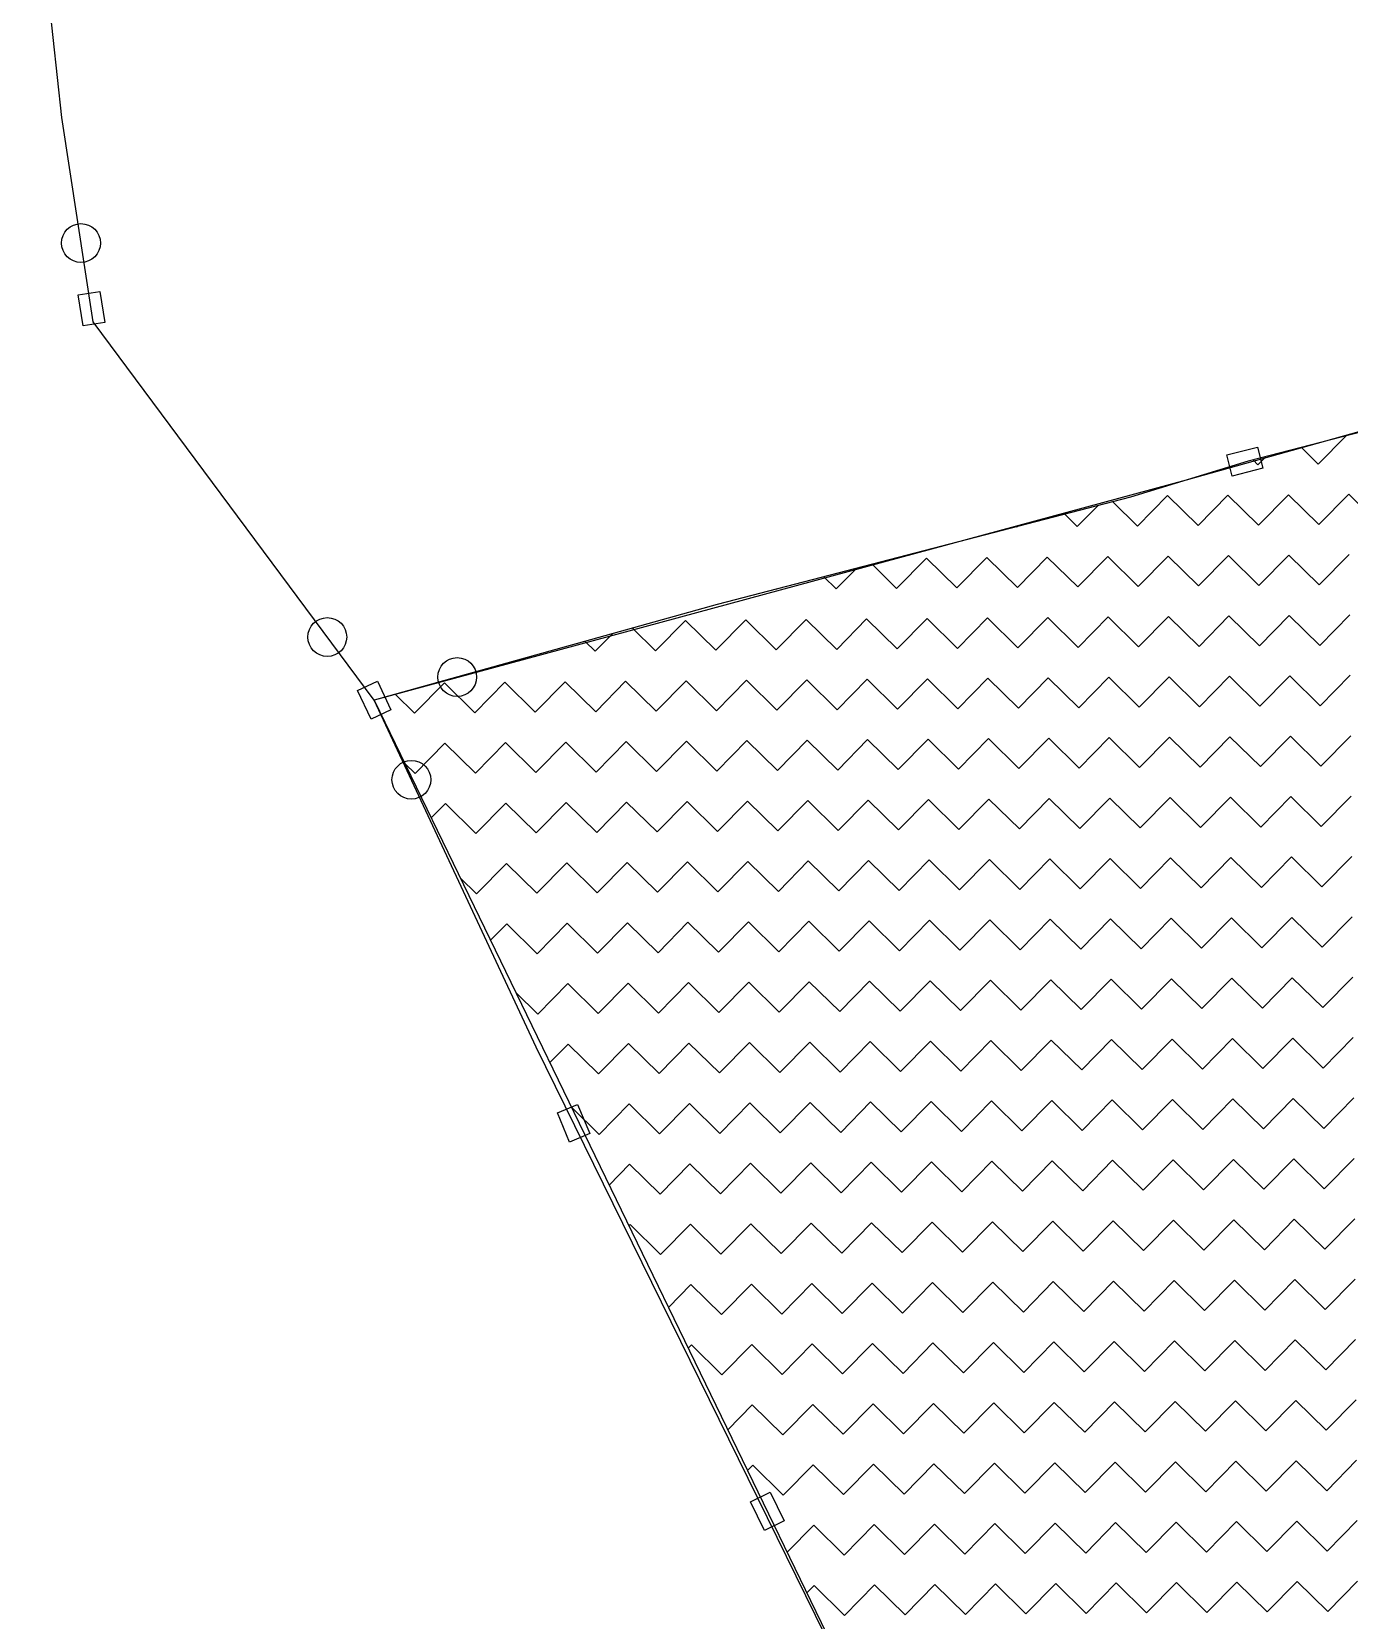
# Model space of a CAD drawing. Header units: metres. Extents: x 342804 to 346854, y 1762918 to 1765966.
# Drawn here: x 343080.7 to 343369.4, y 1764153 to 1764501 of the extents above; entities that cross this region are included whole.
import ezdxf

# ---------------------------------------------------------------- set-up
doc = ezdxf.new("R2010")
doc.units = ezdxf.units.M
doc.header["$MEASUREMENT"] = 0
for name, color, linetype in [('POLY_HATCH', 12, 'Continuous'), ('POLY_PARCEL', 6, 'Continuous'), ('V_BOUND_LINE', 7, 'Continuous')]:
    doc.layers.add(name, color=color, linetype=linetype)

msp = doc.modelspace()

# ---------------------------------------------------------------- linework, layer by layer
for points in [[(343091.96, 1764436.56), (343090.9, 1764443.42), (343095.65, 1764444.15), (343096.7, 1764437.29)], [(343342.54, 1764408.3), (343349.26, 1764410.04), (343350.46, 1764405.39), (343343.74, 1764403.65)], [(343156.47, 1764358.73), (343159.4, 1764352.43), (343155.05, 1764350.4), (343152.11, 1764356.69)], [(343200.31, 1764266.01), (343202.99, 1764259.6), (343198.55, 1764257.75), (343195.88, 1764264.16)], [(343242.47, 1764181.01), (343245.54, 1764174.78), (343241.23, 1764172.66), (343238.16, 1764178.89)]]:
    msp.add_lwpolyline(points, close=True)
for centre in [(343091.5, 1764454.74), (343145.47, 1764368.41), (343173.93, 1764359.64), (343163.89, 1764337.14)]:
    msp.add_circle(centre, 4.25)
at = {"layer": 'POLY_HATCH'}
for p, q in [((343413.51, 1764424.07), (343347.2, 1764406.91)), ((343347.2, 1764406.91), (343321.44, 1764399.03)), ((343321.44, 1764399.03), (343230.9, 1764375.55)), ((343230.9, 1764375.55), (343155.76, 1764354.56)), ((343155.76, 1764354.56), (343285.51, 1764086.8))]:
    msp.add_line(p, q, dxfattribs=at)
at = {"layer": 'POLY_HATCH', "linetype": 'Continuous'}
for p, q in [((343362.6, 1764406.27), (343368.7, 1764412.48)), ((343349.37, 1764406.16), (343351.09, 1764407.92)), ((343358.88, 1764409.93), (343362.6, 1764406.27)), ((343348.31, 1764407.2), (343349.37, 1764406.16)), ((343309.78, 1764392.61), (343314.27, 1764397.17)), ((343317.61, 1764398.03), (343323.01, 1764392.72)), ((343323.01, 1764392.72), (343329.58, 1764399.39)), ((343329.58, 1764399.39), (343336.24, 1764392.82)), ((343336.24, 1764392.82), (343342.81, 1764399.49)), ((343342.81, 1764399.49), (343349.47, 1764392.93)), ((343349.47, 1764392.93), (343356.04, 1764399.6)), ((343356.04, 1764399.6), (343362.7, 1764393.04)), ((343362.7, 1764393.04), (343369.27, 1764399.71)), ((343369.27, 1764399.71), (343375.93, 1764393.15)), ((343307.05, 1764395.3), (343309.78, 1764392.61)), ((343296.49, 1764392.56), (343296.55, 1764392.5)), ((343296.55, 1764392.5), (343296.65, 1764392.6)), ((343256.97, 1764378.94), (343261.42, 1764383.46)), ((343264.82, 1764384.35), (343270.2, 1764379.05)), ((343270.2, 1764379.05), (343276.76, 1764385.72)), ((343276.76, 1764385.72), (343283.43, 1764379.16)), ((343283.43, 1764379.16), (343289.99, 1764385.83)), ((343289.99, 1764385.83), (343296.66, 1764379.27)), ((343296.66, 1764379.27), (343303.22, 1764385.94)), ((343303.22, 1764385.94), (343309.89, 1764379.38)), ((343309.89, 1764379.38), (343316.45, 1764386.05)), ((343316.45, 1764386.05), (343323.12, 1764379.49)), ((343323.12, 1764379.49), (343329.68, 1764386.16)), ((343329.68, 1764386.16), (343336.35, 1764379.59)), ((343336.35, 1764379.59), (343342.91, 1764386.26)), ((343342.91, 1764386.26), (343349.58, 1764379.7)), ((343349.58, 1764379.7), (343356.14, 1764386.37)), ((343356.14, 1764386.37), (343362.81, 1764379.81)), ((343362.81, 1764379.81), (343369.37, 1764386.48)), ((343254.26, 1764381.61), (343256.97, 1764378.94)), ((343243.71, 1764378.87), (343243.74, 1764378.83)), ((343243.74, 1764378.83), (343243.8, 1764378.89)), ((343296.77, 1764366.04), (343303.33, 1764372.71)), ((343303.33, 1764372.71), (343310, 1764366.15)), ((343310, 1764366.15), (343316.56, 1764372.82)), ((343316.56, 1764372.82), (343323.23, 1764366.26)), ((343323.23, 1764366.26), (343329.79, 1764372.93)), ((343329.79, 1764372.93), (343336.46, 1764366.36)), ((343336.46, 1764366.36), (343343.02, 1764373.03)), ((343343.02, 1764373.03), (343349.69, 1764366.47)), ((343349.69, 1764366.47), (343356.25, 1764373.14)), ((343356.25, 1764373.14), (343362.92, 1764366.58)), ((343362.92, 1764366.58), (343369.48, 1764373.25)), ((343212.33, 1764370.36), (343217.39, 1764365.39)), ((343217.39, 1764365.39), (343223.95, 1764372.06)), ((343223.95, 1764372.06), (343230.62, 1764365.5)), ((343230.62, 1764365.5), (343237.18, 1764372.17)), ((343237.18, 1764372.17), (343243.85, 1764365.6)), ((343243.85, 1764365.6), (343250.41, 1764372.27)), ((343250.41, 1764372.27), (343257.08, 1764365.71)), ((343257.08, 1764365.71), (343263.64, 1764372.38)), ((343263.64, 1764372.38), (343270.31, 1764365.82)), ((343270.31, 1764365.82), (343276.87, 1764372.49)), ((343276.87, 1764372.49), (343283.54, 1764365.93)), ((343283.54, 1764365.93), (343290.1, 1764372.6)), ((343290.1, 1764372.6), (343296.77, 1764366.04)), ((343201.94, 1764367.46), (343204.16, 1764365.28)), ((343204.16, 1764365.28), (343207.96, 1764369.14)), ((343204.27, 1764352.05), (343210.83, 1764358.72)), ((343210.83, 1764358.72), (343217.5, 1764352.16)), ((343217.5, 1764352.16), (343224.06, 1764358.83)), ((343224.06, 1764358.83), (343230.73, 1764352.27)), ((343230.73, 1764352.27), (343237.29, 1764358.94)), ((343237.29, 1764358.94), (343243.96, 1764352.37)), ((343243.96, 1764352.37), (343250.52, 1764359.04)), ((343250.52, 1764359.04), (343257.19, 1764352.48)), ((343257.19, 1764352.48), (343263.75, 1764359.15)), ((343263.75, 1764359.15), (343270.42, 1764352.59)), ((343270.42, 1764352.59), (343276.98, 1764359.26)), ((343276.98, 1764359.26), (343283.65, 1764352.7)), ((343283.65, 1764352.7), (343290.21, 1764359.37)), ((343290.21, 1764359.37), (343296.88, 1764352.81)), ((343296.88, 1764352.81), (343303.44, 1764359.48)), ((343303.44, 1764359.48), (343310.11, 1764352.92)), ((343310.11, 1764352.92), (343316.67, 1764359.59)), ((343316.67, 1764359.59), (343323.34, 1764353.03)), ((343323.34, 1764353.03), (343329.9, 1764359.7)), ((343329.9, 1764359.7), (343336.57, 1764353.13)), ((343336.57, 1764353.13), (343343.13, 1764359.8)), ((343343.13, 1764359.8), (343349.8, 1764353.24)), ((343349.8, 1764353.24), (343356.36, 1764359.91)), ((343356.36, 1764359.91), (343363.03, 1764353.35)), ((343363.03, 1764353.35), (343369.59, 1764360.02)), ((343160.38, 1764355.85), (343164.58, 1764351.72)), ((343164.58, 1764351.72), (343171.14, 1764358.39)), ((343171.14, 1764358.39), (343177.81, 1764351.83)), ((343177.81, 1764351.83), (343184.37, 1764358.5)), ((343184.37, 1764358.5), (343191.04, 1764351.94)), ((343191.04, 1764351.94), (343197.6, 1764358.61)), ((343197.6, 1764358.61), (343204.27, 1764352.05)), ((343164.69, 1764338.49), (343171.25, 1764345.16)), ((343171.25, 1764345.16), (343177.92, 1764338.6)), ((343177.92, 1764338.6), (343184.48, 1764345.27)), ((343184.48, 1764345.27), (343191.15, 1764338.71)), ((343191.15, 1764338.71), (343197.71, 1764345.38)), ((343197.71, 1764345.38), (343204.38, 1764338.82)), ((343204.38, 1764338.82), (343210.94, 1764345.49)), ((343210.94, 1764345.49), (343217.61, 1764338.93)), ((343217.61, 1764338.93), (343224.17, 1764345.6)), ((343224.17, 1764345.6), (343230.84, 1764339.04)), ((343230.84, 1764339.04), (343237.4, 1764345.71)), ((343237.4, 1764345.71), (343244.07, 1764339.14)), ((343244.07, 1764339.14), (343250.63, 1764345.81)), ((343250.63, 1764345.81), (343257.3, 1764339.25)), ((343257.3, 1764339.25), (343263.86, 1764345.92)), ((343263.86, 1764345.92), (343270.53, 1764339.36)), ((343270.53, 1764339.36), (343277.09, 1764346.03)), ((343277.09, 1764346.03), (343283.76, 1764339.47)), ((343283.76, 1764339.47), (343290.32, 1764346.14)), ((343290.32, 1764346.14), (343296.99, 1764339.58)), ((343296.99, 1764339.58), (343303.55, 1764346.25)), ((343303.55, 1764346.25), (343310.22, 1764339.69)), ((343310.22, 1764339.69), (343316.78, 1764346.36)), ((343316.78, 1764346.36), (343323.45, 1764339.8)), ((343323.45, 1764339.8), (343330.01, 1764346.47)), ((343330.01, 1764346.47), (343336.68, 1764339.9)), ((343336.68, 1764339.9), (343343.24, 1764346.57)), ((343343.24, 1764346.57), (343349.91, 1764340.01)), ((343349.91, 1764340.01), (343356.47, 1764346.68)), ((343356.47, 1764346.68), (343363.14, 1764340.12)), ((343363.14, 1764340.12), (343369.7, 1764346.79)), ((343162.5, 1764340.64), (343164.69, 1764338.49)), ((343168.25, 1764328.78), (343171.36, 1764331.93)), ((343171.36, 1764331.93), (343178.03, 1764325.37)), ((343178.03, 1764325.37), (343184.59, 1764332.04)), ((343184.59, 1764332.04), (343191.26, 1764325.48)), ((343191.26, 1764325.48), (343197.82, 1764332.15)), ((343197.82, 1764332.15), (343204.49, 1764325.59)), ((343204.49, 1764325.59), (343211.05, 1764332.26)), ((343211.05, 1764332.26), (343217.72, 1764325.7)), ((343217.72, 1764325.7), (343224.28, 1764332.37)), ((343224.28, 1764332.37), (343230.95, 1764325.81)), ((343230.95, 1764325.81), (343237.51, 1764332.48)), ((343237.51, 1764332.48), (343244.18, 1764325.91)), ((343244.18, 1764325.91), (343250.74, 1764332.58)), ((343250.74, 1764332.58), (343257.41, 1764326.02)), ((343257.41, 1764326.02), (343263.97, 1764332.69)), ((343263.97, 1764332.69), (343270.64, 1764326.13)), ((343270.64, 1764326.13), (343277.2, 1764332.8)), ((343277.2, 1764332.8), (343283.87, 1764326.24)), ((343283.87, 1764326.24), (343290.43, 1764332.91)), ((343290.43, 1764332.91), (343297.1, 1764326.35)), ((343297.1, 1764326.35), (343303.66, 1764333.02)), ((343303.66, 1764333.02), (343310.33, 1764326.46)), ((343310.33, 1764326.46), (343316.89, 1764333.13)), ((343316.89, 1764333.13), (343323.56, 1764326.57)), ((343323.56, 1764326.57), (343330.12, 1764333.24)), ((343330.12, 1764333.24), (343336.79, 1764326.67)), ((343336.79, 1764326.67), (343343.35, 1764333.34)), ((343343.35, 1764333.34), (343350.02, 1764326.78)), ((343350.02, 1764326.78), (343356.58, 1764333.45)), ((343356.58, 1764333.45), (343363.25, 1764326.89)), ((343363.25, 1764326.89), (343369.81, 1764333.56)), ((343178.13, 1764312.14), (343184.7, 1764318.81)), ((343184.7, 1764318.81), (343191.36, 1764312.25)), ((343191.36, 1764312.25), (343197.93, 1764318.92)), ((343197.93, 1764318.92), (343204.59, 1764312.36)), ((343204.59, 1764312.36), (343211.16, 1764319.03)), ((343211.16, 1764319.03), (343217.82, 1764312.47)), ((343217.82, 1764312.47), (343224.39, 1764319.14)), ((343224.39, 1764319.14), (343231.06, 1764312.58)), ((343231.06, 1764312.58), (343237.62, 1764319.25)), ((343237.62, 1764319.25), (343244.29, 1764312.68)), ((343244.29, 1764312.68), (343250.85, 1764319.35)), ((343250.85, 1764319.35), (343257.52, 1764312.79)), ((343257.52, 1764312.79), (343264.08, 1764319.46)), ((343264.08, 1764319.46), (343270.75, 1764312.9)), ((343270.75, 1764312.9), (343277.31, 1764319.57)), ((343277.31, 1764319.57), (343283.98, 1764313.01)), ((343283.98, 1764313.01), (343290.54, 1764319.68)), ((343290.54, 1764319.68), (343297.21, 1764313.12)), ((343297.21, 1764313.12), (343303.77, 1764319.79)), ((343303.77, 1764319.79), (343310.44, 1764313.23)), ((343310.44, 1764313.23), (343317, 1764319.9)), ((343317, 1764319.9), (343323.67, 1764313.34)), ((343323.67, 1764313.34), (343330.23, 1764320.01)), ((343330.23, 1764320.01), (343336.9, 1764313.44)), ((343336.9, 1764313.44), (343343.46, 1764320.11)), ((343343.46, 1764320.11), (343350.13, 1764313.55)), ((343350.13, 1764313.55), (343356.69, 1764320.22)), ((343356.69, 1764320.22), (343363.36, 1764313.66)), ((343363.36, 1764313.66), (343369.92, 1764320.33)), ((343174.66, 1764315.56), (343178.13, 1764312.14)), ((343297.31, 1764299.89), (343303.87, 1764306.56)), ((343303.87, 1764306.56), (343310.54, 1764300)), ((343310.54, 1764300), (343317.1, 1764306.67)), ((343317.1, 1764306.67), (343323.77, 1764300.11)), ((343323.77, 1764300.11), (343330.33, 1764306.78)), ((343330.33, 1764306.78), (343337, 1764300.21)), ((343337, 1764300.21), (343343.56, 1764306.88)), ((343343.56, 1764306.88), (343350.23, 1764300.32)), ((343350.23, 1764300.32), (343356.79, 1764306.99)), ((343356.79, 1764306.99), (343363.46, 1764300.43)), ((343363.46, 1764300.43), (343370.03, 1764307.1)), ((343181.25, 1764301.96), (343184.8, 1764305.58)), ((343184.8, 1764305.58), (343191.47, 1764299.02)), ((343191.47, 1764299.02), (343198.03, 1764305.69)), ((343198.03, 1764305.69), (343204.7, 1764299.13)), ((343204.7, 1764299.13), (343211.26, 1764305.8)), ((343211.26, 1764305.8), (343217.93, 1764299.24)), ((343217.93, 1764299.24), (343224.49, 1764305.91)), ((343224.49, 1764305.91), (343231.16, 1764299.35)), ((343231.16, 1764299.35), (343237.72, 1764306.02)), ((343237.72, 1764306.02), (343244.39, 1764299.45)), ((343244.39, 1764299.45), (343250.95, 1764306.12)), ((343250.95, 1764306.12), (343257.62, 1764299.56)), ((343257.62, 1764299.56), (343264.18, 1764306.23)), ((343264.18, 1764306.23), (343270.85, 1764299.67)), ((343270.85, 1764299.67), (343277.41, 1764306.34)), ((343277.41, 1764306.34), (343284.08, 1764299.78)), ((343284.08, 1764299.78), (343290.64, 1764306.45)), ((343290.64, 1764306.45), (343297.31, 1764299.89)), ((343218.04, 1764286.01), (343224.6, 1764292.68)), ((343224.6, 1764292.68), (343231.27, 1764286.12)), ((343231.27, 1764286.12), (343237.83, 1764292.79)), ((343237.83, 1764292.79), (343244.5, 1764286.22)), ((343244.5, 1764286.22), (343251.06, 1764292.89)), ((343251.06, 1764292.89), (343257.73, 1764286.33)), ((343257.73, 1764286.33), (343264.29, 1764293)), ((343264.29, 1764293), (343270.96, 1764286.44)), ((343270.96, 1764286.44), (343277.52, 1764293.11)), ((343277.52, 1764293.11), (343284.19, 1764286.55)), ((343284.19, 1764286.55), (343290.75, 1764293.22)), ((343290.75, 1764293.22), (343297.42, 1764286.66)), ((343297.42, 1764286.66), (343303.98, 1764293.33)), ((343303.98, 1764293.33), (343310.65, 1764286.77)), ((343310.65, 1764286.77), (343317.21, 1764293.44)), ((343317.21, 1764293.44), (343323.88, 1764286.88)), ((343323.88, 1764286.88), (343330.44, 1764293.54)), ((343330.44, 1764293.54), (343337.11, 1764286.98)), ((343337.11, 1764286.98), (343343.67, 1764293.65)), ((343343.67, 1764293.65), (343350.34, 1764287.09)), ((343350.34, 1764287.09), (343356.9, 1764293.76)), ((343356.9, 1764293.76), (343363.57, 1764287.2)), ((343363.57, 1764287.2), (343370.13, 1764293.87)), ((343186.81, 1764290.49), (343191.58, 1764285.79)), ((343191.58, 1764285.79), (343198.14, 1764292.46)), ((343198.14, 1764292.46), (343204.81, 1764285.9)), ((343204.81, 1764285.9), (343211.37, 1764292.57)), ((343211.37, 1764292.57), (343218.04, 1764286.01)), ((343194.24, 1764275.15), (343198.25, 1764279.23)), ((343198.25, 1764279.23), (343204.92, 1764272.67)), ((343204.92, 1764272.67), (343211.48, 1764279.34)), ((343211.48, 1764279.34), (343218.15, 1764272.78)), ((343218.15, 1764272.78), (343224.71, 1764279.45)), ((343224.71, 1764279.45), (343231.38, 1764272.89)), ((343231.38, 1764272.89), (343237.94, 1764279.56)), ((343237.94, 1764279.56), (343244.61, 1764272.99)), ((343244.61, 1764272.99), (343251.17, 1764279.66)), ((343251.17, 1764279.66), (343257.84, 1764273.1)), ((343257.84, 1764273.1), (343264.4, 1764279.77)), ((343264.4, 1764279.77), (343271.07, 1764273.21)), ((343271.07, 1764273.21), (343277.63, 1764279.88)), ((343277.63, 1764279.88), (343284.3, 1764273.32)), ((343284.3, 1764273.32), (343290.86, 1764279.99)), ((343290.86, 1764279.99), (343297.53, 1764273.43)), ((343297.53, 1764273.43), (343304.09, 1764280.1)), ((343304.09, 1764280.1), (343310.76, 1764273.54)), ((343310.76, 1764273.54), (343317.32, 1764280.21)), ((343317.32, 1764280.21), (343323.99, 1764273.65)), ((343323.99, 1764273.65), (343330.55, 1764280.31)), ((343330.55, 1764280.31), (343337.22, 1764273.75)), ((343337.22, 1764273.75), (343343.78, 1764280.42)), ((343343.78, 1764280.42), (343350.45, 1764273.86)), ((343350.45, 1764273.86), (343357.01, 1764280.53)), ((343357.01, 1764280.53), (343363.68, 1764273.97)), ((343363.68, 1764273.97), (343370.24, 1764280.64)), ((343198.96, 1764265.41), (343205.03, 1764259.44)), ((343205.03, 1764259.44), (343211.59, 1764266.11)), ((343211.59, 1764266.11), (343218.26, 1764259.55)), ((343218.26, 1764259.55), (343224.82, 1764266.22)), ((343224.82, 1764266.22), (343231.49, 1764259.66)), ((343231.49, 1764259.66), (343238.05, 1764266.33)), ((343238.05, 1764266.33), (343244.72, 1764259.76)), ((343244.72, 1764259.76), (343251.28, 1764266.43)), ((343251.28, 1764266.43), (343257.95, 1764259.87)), ((343257.95, 1764259.87), (343264.51, 1764266.54)), ((343264.51, 1764266.54), (343271.18, 1764259.98)), ((343271.18, 1764259.98), (343277.74, 1764266.65)), ((343277.74, 1764266.65), (343284.41, 1764260.09)), ((343284.41, 1764260.09), (343290.97, 1764266.76)), ((343290.97, 1764266.76), (343297.64, 1764260.2)), ((343297.64, 1764260.2), (343304.2, 1764266.87)), ((343304.2, 1764266.87), (343310.87, 1764260.31)), ((343310.87, 1764260.31), (343317.43, 1764266.98)), ((343317.43, 1764266.98), (343324.1, 1764260.42)), ((343324.1, 1764260.42), (343330.66, 1764267.08)), ((343330.66, 1764267.08), (343337.33, 1764260.52)), ((343337.33, 1764260.52), (343343.89, 1764267.19)), ((343343.89, 1764267.19), (343350.56, 1764260.63)), ((343350.56, 1764260.63), (343357.12, 1764267.3)), ((343357.12, 1764267.3), (343363.79, 1764260.74)), ((343363.79, 1764260.74), (343370.35, 1764267.41)), ((343207.23, 1764248.34), (343211.7, 1764252.88)), ((343211.7, 1764252.88), (343218.37, 1764246.32)), ((343218.37, 1764246.32), (343224.93, 1764252.99)), ((343224.93, 1764252.99), (343231.6, 1764246.43)), ((343231.6, 1764246.43), (343238.16, 1764253.1)), ((343238.16, 1764253.1), (343244.83, 1764246.53)), ((343244.83, 1764246.53), (343251.39, 1764253.2)), ((343251.39, 1764253.2), (343258.06, 1764246.64)), ((343258.06, 1764246.64), (343264.62, 1764253.31)), ((343264.62, 1764253.31), (343271.29, 1764246.75)), ((343271.29, 1764246.75), (343277.85, 1764253.42)), ((343277.85, 1764253.42), (343284.52, 1764246.86)), ((343284.52, 1764246.86), (343291.08, 1764253.53)), ((343291.08, 1764253.53), (343297.75, 1764246.97)), ((343297.75, 1764246.97), (343304.31, 1764253.64)), ((343304.31, 1764253.64), (343310.98, 1764247.08)), ((343310.98, 1764247.08), (343317.54, 1764253.75)), ((343317.54, 1764253.75), (343324.21, 1764247.19)), ((343324.21, 1764247.19), (343330.77, 1764253.85)), ((343330.77, 1764253.85), (343337.44, 1764247.29)), ((343337.44, 1764247.29), (343344, 1764253.96)), ((343344, 1764253.96), (343350.67, 1764247.4)), ((343350.67, 1764247.4), (343357.23, 1764254.07)), ((343357.23, 1764254.07), (343363.9, 1764247.51)), ((343363.9, 1764247.51), (343370.46, 1764254.18)), ((343297.86, 1764233.74), (343304.42, 1764240.41)), ((343304.42, 1764240.41), (343311.09, 1764233.85)), ((343311.09, 1764233.85), (343317.65, 1764240.52)), ((343317.65, 1764240.52), (343324.32, 1764233.96)), ((343324.32, 1764233.96), (343330.88, 1764240.62)), ((343330.88, 1764240.62), (343337.55, 1764234.06)), ((343337.55, 1764234.06), (343344.11, 1764240.73)), ((343344.11, 1764240.73), (343350.78, 1764234.17)), ((343350.78, 1764234.17), (343357.34, 1764240.84)), ((343357.34, 1764240.84), (343364.01, 1764234.28)), ((343364.01, 1764234.28), (343370.57, 1764240.95)), ((343211.56, 1764239.4), (343211.81, 1764239.65)), ((343211.81, 1764239.65), (343218.48, 1764233.09)), ((343218.48, 1764233.09), (343225.04, 1764239.76)), ((343225.04, 1764239.76), (343231.71, 1764233.2)), ((343231.71, 1764233.2), (343238.27, 1764239.86)), ((343238.27, 1764239.86), (343244.94, 1764233.3)), ((343244.94, 1764233.3), (343251.5, 1764239.97)), ((343251.5, 1764239.97), (343258.17, 1764233.41)), ((343258.17, 1764233.41), (343264.73, 1764240.08)), ((343264.73, 1764240.08), (343271.4, 1764233.52)), ((343271.4, 1764233.52), (343277.96, 1764240.19)), ((343277.96, 1764240.19), (343284.63, 1764233.63)), ((343284.63, 1764233.63), (343291.19, 1764240.3)), ((343291.19, 1764240.3), (343297.86, 1764233.74)), ((343220.23, 1764221.53), (343225.15, 1764226.53)), ((343225.15, 1764226.53), (343231.81, 1764219.97)), ((343231.81, 1764219.97), (343238.38, 1764226.63)), ((343238.38, 1764226.63), (343245.04, 1764220.07)), ((343245.04, 1764220.07), (343251.61, 1764226.74)), ((343251.61, 1764226.74), (343258.27, 1764220.18)), ((343258.27, 1764220.18), (343264.84, 1764226.85)), ((343264.84, 1764226.85), (343271.5, 1764220.29)), ((343271.5, 1764220.29), (343278.07, 1764226.96)), ((343278.07, 1764226.96), (343284.74, 1764220.4)), ((343284.74, 1764220.4), (343291.3, 1764227.07)), ((343291.3, 1764227.07), (343297.97, 1764220.51)), ((343297.97, 1764220.51), (343304.53, 1764227.18)), ((343304.53, 1764227.18), (343311.2, 1764220.62)), ((343311.2, 1764220.62), (343317.76, 1764227.29)), ((343317.76, 1764227.29), (343324.43, 1764220.73)), ((343324.43, 1764220.73), (343330.99, 1764227.39)), ((343330.99, 1764227.39), (343337.66, 1764220.83)), ((343337.66, 1764220.83), (343344.22, 1764227.5)), ((343344.22, 1764227.5), (343350.89, 1764220.94)), ((343350.89, 1764220.94), (343357.45, 1764227.61)), ((343357.45, 1764227.61), (343364.12, 1764221.05)), ((343364.12, 1764221.05), (343370.68, 1764227.72)), ((343224.56, 1764212.59), (343225.25, 1764213.3)), ((343225.25, 1764213.3), (343231.92, 1764206.74)), ((343231.92, 1764206.74), (343238.48, 1764213.4)), ((343238.48, 1764213.4), (343245.15, 1764206.84)), ((343245.15, 1764206.84), (343251.71, 1764213.51)), ((343251.71, 1764213.51), (343258.38, 1764206.95)), ((343258.38, 1764206.95), (343264.94, 1764213.62)), ((343264.94, 1764213.62), (343271.61, 1764207.06)), ((343271.61, 1764207.06), (343278.17, 1764213.73)), ((343278.17, 1764213.73), (343284.84, 1764207.17)), ((343284.84, 1764207.17), (343291.4, 1764213.84)), ((343291.4, 1764213.84), (343298.07, 1764207.28)), ((343298.07, 1764207.28), (343304.63, 1764213.95)), ((343304.63, 1764213.95), (343311.3, 1764207.39)), ((343311.3, 1764207.39), (343317.86, 1764214.06)), ((343317.86, 1764214.06), (343324.53, 1764207.5)), ((343324.53, 1764207.5), (343331.09, 1764214.16)), ((343331.09, 1764214.16), (343337.76, 1764207.6)), ((343337.76, 1764207.6), (343344.32, 1764214.27)), ((343344.32, 1764214.27), (343350.99, 1764207.71)), ((343350.99, 1764207.71), (343357.55, 1764214.38)), ((343357.55, 1764214.38), (343364.22, 1764207.82)), ((343364.22, 1764207.82), (343370.78, 1764214.49)), ((343233.22, 1764194.71), (343238.59, 1764200.17)), ((343238.59, 1764200.17), (343245.26, 1764193.61)), ((343245.26, 1764193.61), (343251.82, 1764200.28)), ((343251.82, 1764200.28), (343258.49, 1764193.72)), ((343258.49, 1764193.72), (343265.05, 1764200.39)), ((343265.05, 1764200.39), (343271.72, 1764193.83)), ((343271.72, 1764193.83), (343278.28, 1764200.5)), ((343278.28, 1764200.5), (343284.95, 1764193.94)), ((343284.95, 1764193.94), (343291.51, 1764200.61)), ((343291.51, 1764200.61), (343298.18, 1764194.05)), ((343298.18, 1764194.05), (343304.74, 1764200.72)), ((343304.74, 1764200.72), (343311.41, 1764194.16)), ((343311.41, 1764194.16), (343317.97, 1764200.83)), ((343317.97, 1764200.83), (343324.64, 1764194.27)), ((343324.64, 1764194.27), (343331.2, 1764200.93)), ((343331.2, 1764200.93), (343337.87, 1764194.37)), ((343337.87, 1764194.37), (343344.43, 1764201.04)), ((343344.43, 1764201.04), (343351.1, 1764194.48)), ((343351.1, 1764194.48), (343357.66, 1764201.15)), ((343357.66, 1764201.15), (343364.33, 1764194.59)), ((343364.33, 1764194.59), (343370.89, 1764201.26)), ((343237.55, 1764185.77), (343238.7, 1764186.94)), ((343238.7, 1764186.94), (343245.37, 1764180.38)), ((343245.37, 1764180.38), (343251.93, 1764187.05)), ((343251.93, 1764187.05), (343258.6, 1764180.49)), ((343258.6, 1764180.49), (343265.16, 1764187.16)), ((343265.16, 1764187.16), (343271.83, 1764180.6)), ((343271.83, 1764180.6), (343278.39, 1764187.27)), ((343278.39, 1764187.27), (343285.06, 1764180.71)), ((343285.06, 1764180.71), (343291.62, 1764187.38)), ((343291.62, 1764187.38), (343298.29, 1764180.82)), ((343298.29, 1764180.82), (343304.85, 1764187.49)), ((343304.85, 1764187.49), (343311.52, 1764180.93)), ((343311.52, 1764180.93), (343318.08, 1764187.6)), ((343318.08, 1764187.6), (343324.75, 1764181.04)), ((343324.75, 1764181.04), (343331.31, 1764187.7)), ((343331.31, 1764187.7), (343337.98, 1764181.14)), ((343337.98, 1764181.14), (343344.54, 1764187.81)), ((343344.54, 1764187.81), (343351.21, 1764181.25)), ((343351.21, 1764181.25), (343357.77, 1764187.92)), ((343357.77, 1764187.92), (343364.44, 1764181.36)), ((343364.44, 1764181.36), (343371, 1764188.03)), ((343298.4, 1764167.59), (343304.96, 1764174.26)), ((343304.96, 1764174.26), (343311.63, 1764167.7)), ((343311.63, 1764167.7), (343318.19, 1764174.37)), ((343318.19, 1764174.37), (343324.86, 1764167.81)), ((343324.86, 1764167.81), (343331.42, 1764174.47)), ((343331.42, 1764174.47), (343338.09, 1764167.91)), ((343338.09, 1764167.91), (343344.65, 1764174.58)), ((343344.65, 1764174.58), (343351.32, 1764168.02)), ((343351.32, 1764168.02), (343357.88, 1764174.69)), ((343357.88, 1764174.69), (343364.55, 1764168.13)), ((343364.55, 1764168.13), (343371.11, 1764174.8)), ((343246.21, 1764167.9), (343252.04, 1764173.82)), ((343252.04, 1764173.82), (343258.71, 1764167.26)), ((343258.71, 1764167.26), (343265.27, 1764173.93)), ((343265.27, 1764173.93), (343271.94, 1764167.37)), ((343271.94, 1764167.37), (343278.5, 1764174.04)), ((343278.5, 1764174.04), (343285.17, 1764167.48)), ((343285.17, 1764167.48), (343291.73, 1764174.15)), ((343291.73, 1764174.15), (343298.4, 1764167.59)), ((343250.54, 1764158.96), (343252.15, 1764160.59)), ((343252.15, 1764160.59), (343258.82, 1764154.03)), ((343258.82, 1764154.03), (343265.38, 1764160.7)), ((343265.38, 1764160.7), (343272.05, 1764154.14)), ((343272.05, 1764154.14), (343278.61, 1764160.81)), ((343278.61, 1764160.81), (343285.28, 1764154.25)), ((343285.28, 1764154.25), (343291.84, 1764160.92)), ((343291.84, 1764160.92), (343298.51, 1764154.36)), ((343298.51, 1764154.36), (343305.07, 1764161.03)), ((343305.07, 1764161.03), (343311.74, 1764154.47)), ((343311.74, 1764154.47), (343318.3, 1764161.14)), ((343318.3, 1764161.14), (343324.97, 1764154.57)), ((343324.97, 1764154.57), (343331.53, 1764161.24)), ((343331.53, 1764161.24), (343338.2, 1764154.68)), ((343338.2, 1764154.68), (343344.76, 1764161.35)), ((343344.76, 1764161.35), (343351.43, 1764154.79)), ((343351.43, 1764154.79), (343357.99, 1764161.46)), ((343357.99, 1764161.46), (343364.66, 1764154.9)), ((343364.66, 1764154.9), (343371.22, 1764161.57))]:
    msp.add_line(p, q, dxfattribs=at)
at = {"layer": 'POLY_PARCEL'}
for p, q in [((343457.56, 1764437.42), (343333.62, 1764402.76)), ((343333.62, 1764402.76), (343155.76, 1764354.56)), ((343333.62, 1764402.76), (343333.62, 1764402.76)), ((343333.62, 1764402.76), (343333.62, 1764402.76)), ((343333.62, 1764402.76), (343333.62, 1764402.76))]:
    msp.add_line(p, q, dxfattribs=at)
at = {"layer": 'V_BOUND_LINE'}
for p, q in [((343087.28, 1764482.26), (343080.71, 1764544.08)), ((343094.15, 1764437.5), (343087.28, 1764482.26)), ((343155.76, 1764354.56), (343094.15, 1764437.5)), ((343191.23, 1764278.56), (343155.76, 1764354.56)), ((343285.51, 1764086.8), (343191.23, 1764278.56))]:
    msp.add_line(p, q, dxfattribs=at)

doc.saveas('drawing.dxf')
